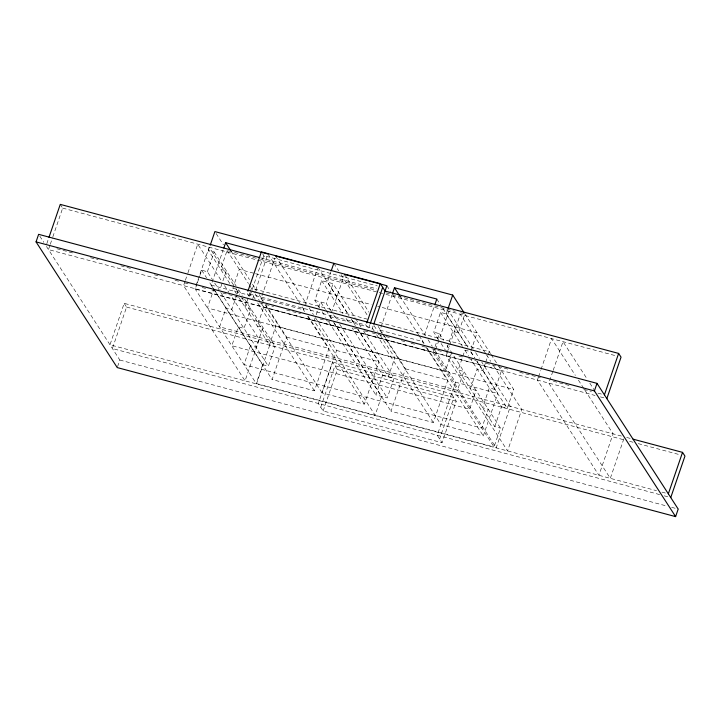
<?xml version="1.0" encoding="UTF-8"?>
<svg xmlns="http://www.w3.org/2000/svg" width="721" height="721" viewBox="0 0 721 721"><rect width="100%" height="100%" fill="white"/><g stroke="black" fill="none" stroke-linecap="round" stroke-linejoin="round"><path stroke-width="0.54" stroke-dasharray="3.6 2.7" d="M46.793 243.725L48.613 238.408M49.938 245.329L48.478 249.583L595.023 395.459M50.299 244.266L52.48 237.885M52.849 236.821L62.673 208.117L60.267 204.385M621.403 436.052L124.174 303.334L109.98 344.8L656.525 490.677M124.174 303.334L126.59 307.065L112.386 348.531L659.895 494.66M117.568 366.638L119.83 360.04L46.063 245.852M185.009 281.379L183.549 285.633L245.05 380.85L259.245 339.384L231.234 296.025M185.369 280.316L187.559 273.944M187.92 272.88L197.752 244.176L222.104 281.884M197.013 283.831L195.22 289.067L433.024 352.542L494.02 446.975L500.473 428.13L446.795 345.026M197.365 282.785L199.519 276.504M199.879 275.458L201.673 270.222L207.378 271.745L212.253 279.297M229.792 283.488L208.45 250.43L209.883 246.249M207.378 271.745L214.155 251.953L208.45 250.43M212.947 287.922L211.118 285.083L223.095 250.097M256.279 258.262L227.097 250.475L220.644 269.321L226.349 270.844L219.932 289.59M236.506 293.871L232.847 288.211L239.3 269.366L254.432 273.403M236.767 294.943L231.774 309.525L226.07 308.002L219.617 326.847L457.42 390.313L463.873 371.468L458.168 369.945L464.937 350.154L470.651 351.677L474.31 357.346M237.128 293.898L238.552 289.734L232.847 288.211M250.061 292.438L245.041 307.092L250.755 308.615L243.977 328.406L238.272 326.883L231.82 345.729L469.623 409.204L476.076 390.358L470.362 388.835L477.14 369.044L482.845 370.567L485.359 363.24M250.421 291.392L251.494 288.247L369.314 319.7M252.738 298.692L255.279 291.248M255.649 290.184L267.599 255.036M262.886 301.252L261.056 298.413L274.845 258.127M215.092 290.996L262.669 364.664L256.216 383.509L494.02 446.975M262.669 364.664L268.374 366.187L275.152 346.395L269.447 344.872L275.9 326.027L260.038 301.468M308.218 316.303L328.956 348.414L314.437 390.818L272.114 379.525L286.634 337.113L265.896 305.01M304.604 311.598L303.388 309.715L304.469 306.533M304.839 305.47L317.537 268.365M319.745 307.993L314.861 300.432L321.638 280.649L333.057 283.695L355.011 317.691M317.348 311.382L314.122 320.809L375.118 415.242L381.571 396.397L333.994 322.738M318.781 307.191L320.575 301.955L325.45 309.516M330.93 271.7L327.352 282.172L348.694 315.221M331.155 311.039L326.28 303.478L333.057 283.695M331.236 318.709L330.02 316.825L331.11 313.644M331.471 312.581L344.169 275.476M357.553 328.695L378.904 361.744L364.384 404.148L322.053 392.855L336.572 350.442L315.834 318.34M320.737 407.23L334.941 365.772L453.842 397.505L439.639 438.972M323.152 410.97L337.347 369.503L332.525 362.032L318.331 403.499L323.152 410.97L442.054 442.703L456.249 401.236L451.427 393.774M369.954 324.567L368.494 328.821L366.088 325.081L247.186 293.348L249.592 297.079L263.787 255.622L377.29 285.913M372 329.362L373.433 324.937M381.788 332.985L379.958 330.155L391.936 295.168M363.555 330.912L394.054 378.128L387.276 397.92L375.866 394.874L382.635 375.082L352.136 327.866M427.12 348.045L447.858 380.147L433.348 422.56L391.016 411.258L405.535 368.855L382.968 333.913M423.506 343.34L422.29 341.448L423.011 339.33M424.462 335.085L434.628 305.407M438.647 339.726L433.763 332.174L440.54 312.382L446.254 313.905L467.596 346.954M433.024 352.542L437.323 339.979M437.683 338.933L439.477 333.697L433.763 332.174M446.254 313.905L448.038 308.669M446.813 353.578L446.092 355.705L507.584 450.922L521.779 409.456L493.164 365.15M447.182 352.515L449.363 346.143M449.724 345.08L460.286 314.248L485.855 353.84M451.67 352.578L445.217 371.432L207.414 307.957L213.867 289.112L208.991 281.56M460.575 312.788L464.901 313.95L458.448 332.796L452.743 331.272L445.966 351.055L494.768 426.607L500.473 428.13M434.736 350.073L455.474 382.184L437.232 435.232L442.054 442.703M471.011 350.631L477.104 332.832L377.66 306.29M485.72 362.194L487.865 355.913M488.225 354.858L489.298 351.722L376.885 321.719M382.4 333.931L440.955 424.588L483.286 435.89L497.805 393.477L477.059 361.374M494.768 426.607L501.537 406.815L471.038 359.599M501.537 406.815L507.251 408.338L513.703 389.493L499.058 366.827M538.136 377.957L537.406 380.084L598.908 475.292L613.102 433.835L584.479 389.52M538.497 376.894L540.678 370.513M541.047 369.449L551.601 338.618L575.349 375.38M552.827 371.432L548.816 383.13L610.317 478.338L624.512 436.881M553.187 370.369L563.011 341.664L587.372 379.372M260.786 257.902L376.452 288.779M260.605 259.416L376.263 290.293M385.996 292.888L455.176 311.346M62.673 208.117L384.879 294.114M385.96 294.402L616.743 356.003M255.513 273.692L371.171 304.559M314.861 300.432L326.28 303.478M211.118 285.083L253.441 296.385L255.279 299.215M261.056 298.413L303.388 309.715M330.02 316.825L372.342 328.118L374.181 330.957M379.958 330.155L422.29 341.448M56.905 248.745L73.163 253.08M90.504 257.712L98.092 259.731M120.858 265.815L130.609 268.41M154.456 274.782L159.873 276.224M175.05 280.271L179.385 281.433M184.801 282.875L188.055 283.75M202.15 287.508L206.485 288.661M211.902 290.112L216.237 291.266M222.744 293.005L243.338 298.503M259.569 302.838L273.629 306.587M286.598 310.048L300.648 313.797M320.106 318.988L329.83 321.584M353.614 327.938L356.859 328.803M364.42 330.822L368.746 331.975M371.991 332.841L385.032 336.319M386.114 336.608L389.376 337.482M401.318 340.673L405.662 341.826M411.096 343.277L415.44 344.44M421.956 346.179L426.3 347.333M431.735 348.784L442.595 351.686M458.889 356.03L463.233 357.192M468.659 358.643L476.266 360.671M486.044 363.285L509.936 369.657M519.715 372.27L540.344 377.777M553.386 381.256L570.762 385.897M583.794 389.376L591.4 391.404M597.916 393.143L602.26 394.297M600.395 396.892L604.694 398.037M275.9 326.027L513.703 389.493M286.634 337.113L328.956 348.414M336.572 350.442L378.904 361.744M405.535 368.855L447.858 380.147M455.474 382.184L497.805 393.477M626.666 437.449L630.965 438.602M382.635 375.082L394.054 378.128M126.59 307.065L624.125 439.864M629.559 441.315L633.903 442.478M638.247 443.631L680.606 454.942M337.347 369.503L456.249 401.236M661.896 492.11L666.195 493.254M664.239 495.823L668.583 496.985M119.83 360.04L667.304 506.169M671.657 507.332L678.191 509.08M589.805 383.139L594.068 389.746M578.395 380.093L583.875 388.583M464.901 313.95L490.523 353.605M491.127 354.552L496.616 363.051M486.468 354.777L490.731 361.383M473.228 348.91L448.868 311.202L434.673 352.659L496.174 447.876L510.369 406.41L481.754 362.104M475.662 352.677L479.312 358.337M436.809 299.044L440.468 304.713M442.901 308.489L467.911 347.207M470.966 351.929L474.625 357.598M476.752 361.122L507.251 408.338M440.54 312.382L462.503 346.377M464.937 350.154L468.605 355.823M439.477 333.697L443.748 340.303M441.09 343.502L445.353 350.118M399.966 296.241L425.579 335.905M428.022 339.681L432.294 346.296M386.862 285.714L390.53 291.383M392.963 295.159L418.586 334.823M419.189 335.77L424.074 343.322M425.949 347.116L483.286 435.89M344.539 274.413L368.936 312.193M378.083 326.361L382.355 332.967M333.805 263.327L338.681 270.88M341.123 274.656L367.962 316.204M374.055 325.649L377.714 331.318M380.156 335.094L394.802 357.76L388.349 376.605L357.85 329.389M376.614 334.733L433.348 422.56M355.624 318.637L361.113 327.136M317.898 267.311L349.009 315.474M352.064 320.196L355.111 324.91M351.136 318.997L355.408 325.613M321.638 280.649L342.989 313.698M346.035 318.421L349.09 323.143M333.598 314.816L337.257 320.485M339.699 324.261L387.276 397.92M326.063 310.463L331.552 318.961M333.679 322.485L391.016 411.258M322.188 311.769L325.847 317.438M328.893 322.152L375.866 394.874M275.575 256.009L306.677 304.172M309.12 307.948L313.392 314.563M267.96 253.981L299.684 303.081M302.126 306.867L305.172 311.58M307.651 316.321L364.384 404.148M262.588 253.747L266.202 259.353M231.126 251.178L249.421 279.514M252.476 284.236L256.739 290.842M259.181 294.619L263.453 301.234M265.328 305.028L322.053 392.855M216.12 233.478L223.438 244.807M227.097 250.475L248.448 283.524M249.06 284.471L252.72 290.139M255.153 293.916L259.425 300.522M257.712 302.991L314.437 390.818M214.155 251.953L236.109 285.958M238.552 289.734L242.211 295.394M244.653 299.179L275.152 346.395M233.523 284.93L209.162 247.222L194.967 288.679L256.469 383.896L270.663 342.43L242.04 298.124M235.956 288.697L239.606 294.357M238.948 297.656L269.447 344.872M224.537 285.651L228.8 292.248M214.696 283.083L218.968 289.689M220.797 292.519L268.374 366.187M201.673 270.222L206.548 277.774M213.551 288.86L272.114 379.525M39.772 236.109L43.783 242.31M250.466 345.774L244.013 364.619L481.817 428.094L488.27 409.249L482.565 407.725L489.343 387.934L495.048 389.457L501.501 370.612L263.697 307.137L257.244 325.982L262.949 327.505L256.171 347.297L250.466 345.774"/><path stroke-width="1.08" d="M36.05 241.877L38.628 234.334L596.997 383.365L678.191 509.08L675.613 516.615L117.244 367.584L36.05 241.877L594.41 390.908L675.613 516.615M48.983 237.344L60.267 204.385L259.695 257.613M210.235 245.203L214.894 231.585L452.707 295.06L464.288 313.004M223.816 247.979L225.637 242.68L267.96 253.981M247.907 291.221L261.381 251.881L380.282 283.623L385.104 291.086L618.627 353.416L621.042 357.147L606.839 398.614M331.29 270.654L333.805 263.327M366.809 322.954L380.282 283.623M370.315 323.504L382.689 287.355M373.82 324.044L386.862 285.714L344.539 274.413M392.657 293.041L394.477 287.742L436.809 299.044L434.988 304.343M448.038 308.669L452.707 295.06M594.41 390.908L596.997 383.365M604.432 394.883L618.627 353.416M668.34 493.831L682.535 452.364L633.11 439.17M670.755 497.562L684.95 456.096L682.535 452.364M275.575 256.009L316.816 267.013M394.477 287.742L399.353 295.304M225.637 242.68L230.513 250.232"/></g></svg>
